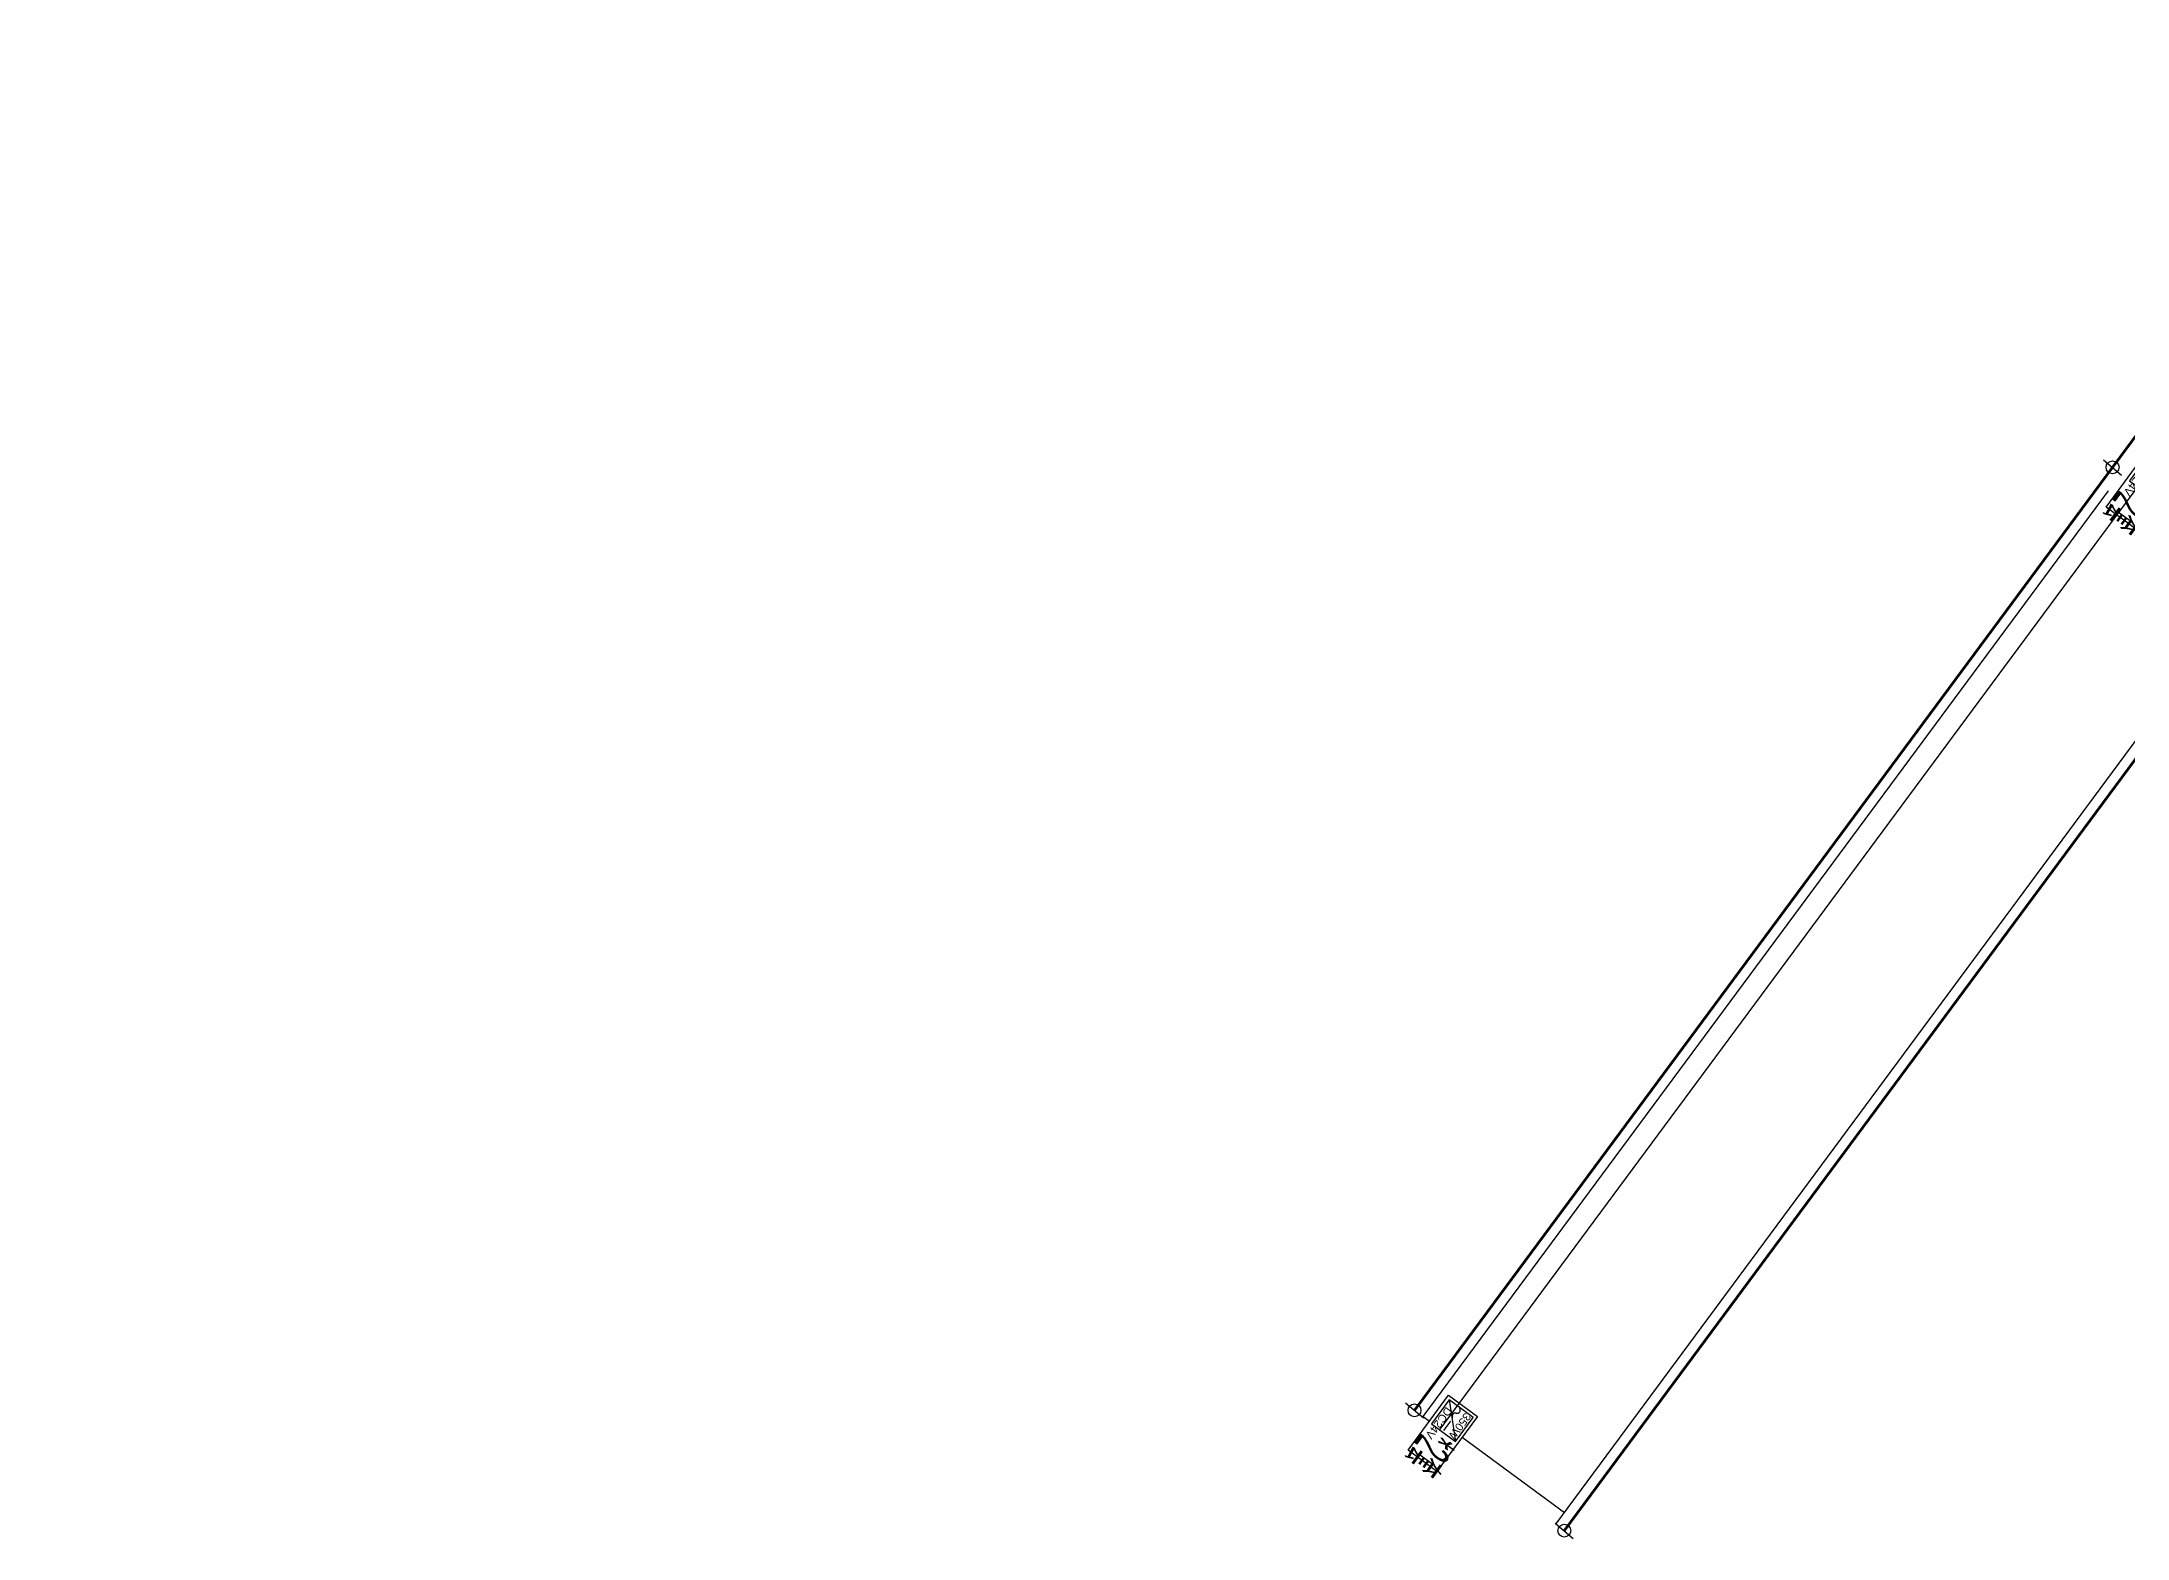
# Model space of a CAD drawing. Header units: inches. Extents: x -187843 to 1582678, y -554589 to 1835338.
# Drawn here: x 1429018 to 1468115, y -254087 to -226020 of the extents above; entities that cross this region are included whole.
import ezdxf
from ezdxf.lldxf.tags import DXFTag

# ---------------------------------------------------------------- set-up
doc = ezdxf.new("R2010")
doc.units = ezdxf.units.IN
doc.header["$MEASUREMENT"] = 0
doc.layers.get('0').update_dxf_attribs({"color": 253})
for name, color, linetype in [('0-LIGHT-TXT', 90, 'Continuous'), ('0-SL01', 1, 'Continuous'), ('0-开关电源', 3, 'Continuous'), ('LT-220V', 5, 'Continuous'), ('LT-24V', 4, 'Continuous')]:
    doc.layers.add(name, color=color, linetype=linetype)
doc.styles.add('SMDEI', font='smsim.shx', dxfattribs={"width": 0.75, "bigfont": 'smfs.shx'})
doc.styles.get("Standard").update_dxf_attribs({"font": 'arial.ttf'})
tags = doc.linetypes.add('SL01_LINE', pattern='A,0.3,-0.3,["SL01",Standard,S=0.2,R=-0.1,X=-0.1,Y=-0.1],-1.2', length=1.8).pattern_tags.tags
tags[6] = DXFTag(74, 10)

# ---------------------------------------------------------------- blocks, each defined once
blk = doc.blocks.new('LEDDR01')
at = {"layer": '0-开关电源'}
for p, q in [((-224, 0), (224, 448)), ((19, 205), (198, 205))]:
    blk.add_line(p, q, dxfattribs=at)
blk.add_lwpolyline([(-224, 0), (224, 0), (224, 448), (-224, 448)], close=True, dxfattribs=at)
for centre, start, end in [((-171, 187), 19.4712, 160.5288), ((-81, 219), 199.4712, 340.5288)]:
    blk.add_arc(centre, 47.5, start, end, dxfattribs=at)
at = {"color": 3}
for s, p in [('350W', (-219, 302)), ('DC24V', (-122, 21))]:
    blk.add_text(s, height=120, dxfattribs=at).set_placement(p)
blk = doc.blocks.new('*U21')
at = {"layer": '0-LIGHT-TXT', "color": 7}
blk.add_lwpolyline([(743, -669), (-537, -674), (-540, -2), (740, 3)], close=True, dxfattribs=at)
at = {"layer": '0-开关电源', "color": 3, "xscale": 1.25, "yscale": 1.25, "zscale": 1.25, "rotation": 180.2589899370873}
blk.add_blockref('LEDDR01', (399, -60), dxfattribs=at)
at = {"layer": '0-LIGHT-TXT', "color": 7, "style": 'SMDEI', "width": 0.5}
blk.add_text('*2套', height=700, rotation=180.259, dxfattribs=at).set_placement((63, 0))
blk = doc.blocks.new('*U22')
at = {"layer": 'LT-220V', "color": 0, "linetype": 'ByBlock', "lineweight": -2, "transparency": 16777216, "rotation": 53.49999890685961}
for p in [(35712971, 936519), (35699885, 918834), (35686799, 901149)]:
    blk.add_blockref('*U21', p, dxfattribs=at)
blk = doc.blocks.new('分割')
at = {"layer": 'LT-220V'}
blk.add_lwpolyline([(-168, 141), (166, -144)], dxfattribs=at)
blk.add_circle((0, 0), 121, dxfattribs=at)

msp = doc.modelspace()

# ---------------------------------------------------------------- linework, layer by layer
at = {"layer": '0-SL01', "linetype": 'SL01_LINE', "const_width": 50}
msp.add_lwpolyline([(1454753, -251687), (1491782, -201645, 0.323602), (1343992, -199124, 5.245874)], format="xyb", dxfattribs=at)
msp.add_lwpolyline([(1457561, -253944), (1458277, -252977), (1492906, -206177), (1493102, -206333)], dxfattribs=at)
at = {"layer": 'LT-220V'}
msp.add_lwpolyline([(1455235, -252043), (1493035, -200961, 0.009405), (1489157, -198141, 0.760155), (1488970, -198010, 0.082341), (1451316, -180103), (1446970, -209754), (1450530, -210232), (1450970, -211090)], format="xyb", dxfattribs=at)
at = {"layer": 'LT-24V', "color": 4}
for points in [[(1454914, -251805), (1467762, -234442)], [(1457400, -253825), (1458116, -252858), (1470331, -236350)], [(1454914, -251805), (1455032, -251892)], [(1455649, -252188), (1457563, -253604)]]:
    msp.add_lwpolyline(points, dxfattribs=at)

# ---------------------------------------------------------------- block references
at = {"layer": 'LT-220V'}
for name, p in [('*U22', (-34231847, -1153151)), ('分割', (1454753, -251687)), ('分割', (1457561, -253944))]:
    msp.add_blockref(name, p, dxfattribs=at)
at = {"layer": 'LT-220V', "rotation": 5.723070083048571e-05}
msp.add_blockref('分割', (1467839, -234002), dxfattribs=at)

doc.saveas('drawing.dxf')
